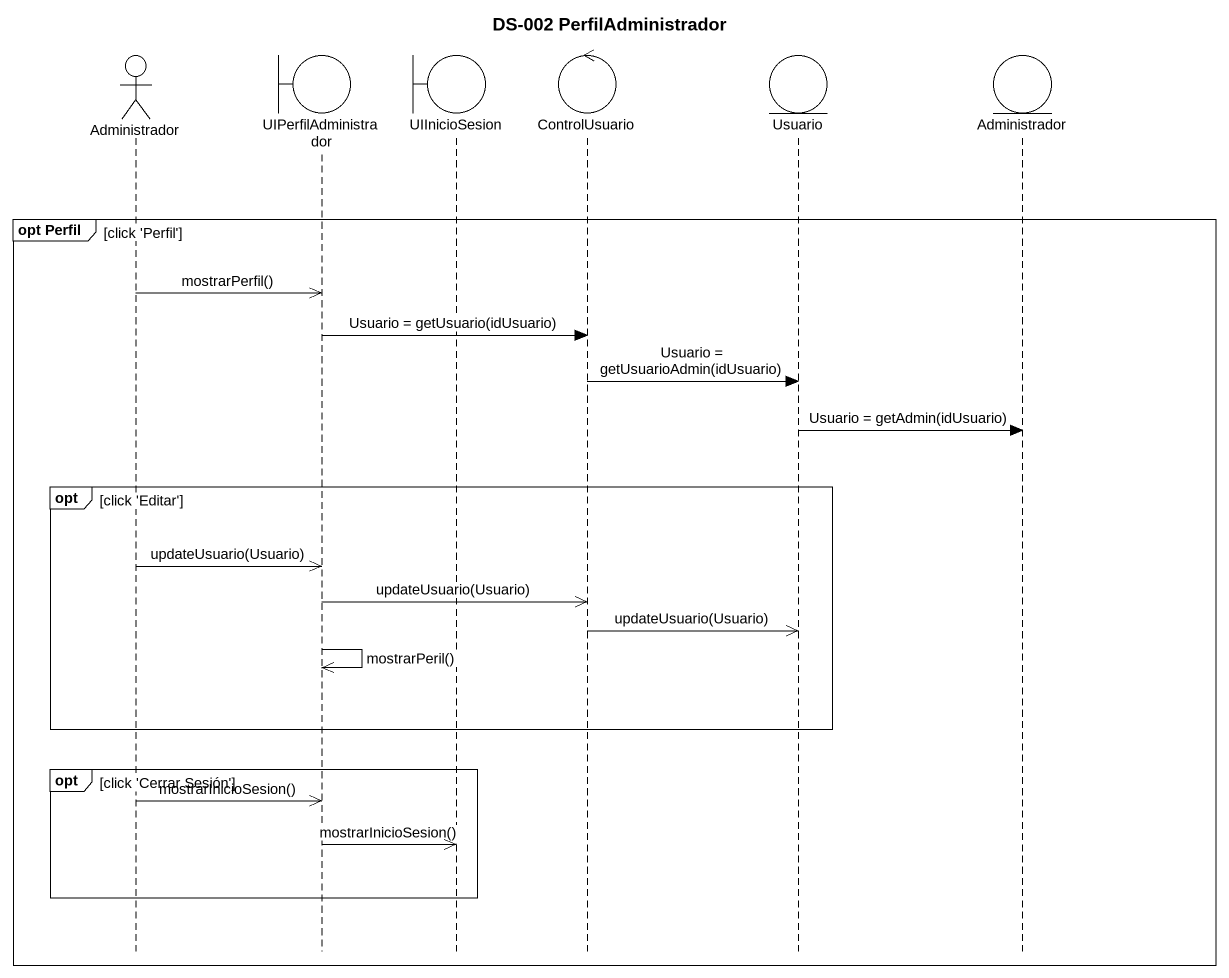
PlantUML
@startuml
title DS-002 PerfilAdministrador
hide footbox
actor Administrador
boundary UIPerfilAdministrador
boundary UIInicioSesion
control ControlUsuario
entity Usuario
entity "Administrador" as Administrador_2

group opt Perfil [click 'Perfil']
  Administrador ->> UIPerfilAdministrador : mostrarPerfil()
  UIPerfilAdministrador -> ControlUsuario : Usuario = getUsuario(idUsuario)
  ControlUsuario -> Usuario : Usuario = getUsuarioAdmin(idUsuario)
  Usuario -> Administrador_2 : Usuario = getAdmin(idUsuario)
  opt click 'Editar'
    Administrador ->> UIPerfilAdministrador : updateUsuario(Usuario)
    UIPerfilAdministrador ->> ControlUsuario : updateUsuario(Usuario)
    ControlUsuario ->> Usuario : updateUsuario(Usuario)
    UIPerfilAdministrador ->> UIPerfilAdministrador : mostrarPeril()
  end
  opt click 'Cerrar Sesión'
    Administrador ->> UIPerfilAdministrador : mostrarInicioSesion()
    UIPerfilAdministrador ->> UIInicioSesion : mostrarInicioSesion()
  end
end
@enduml
